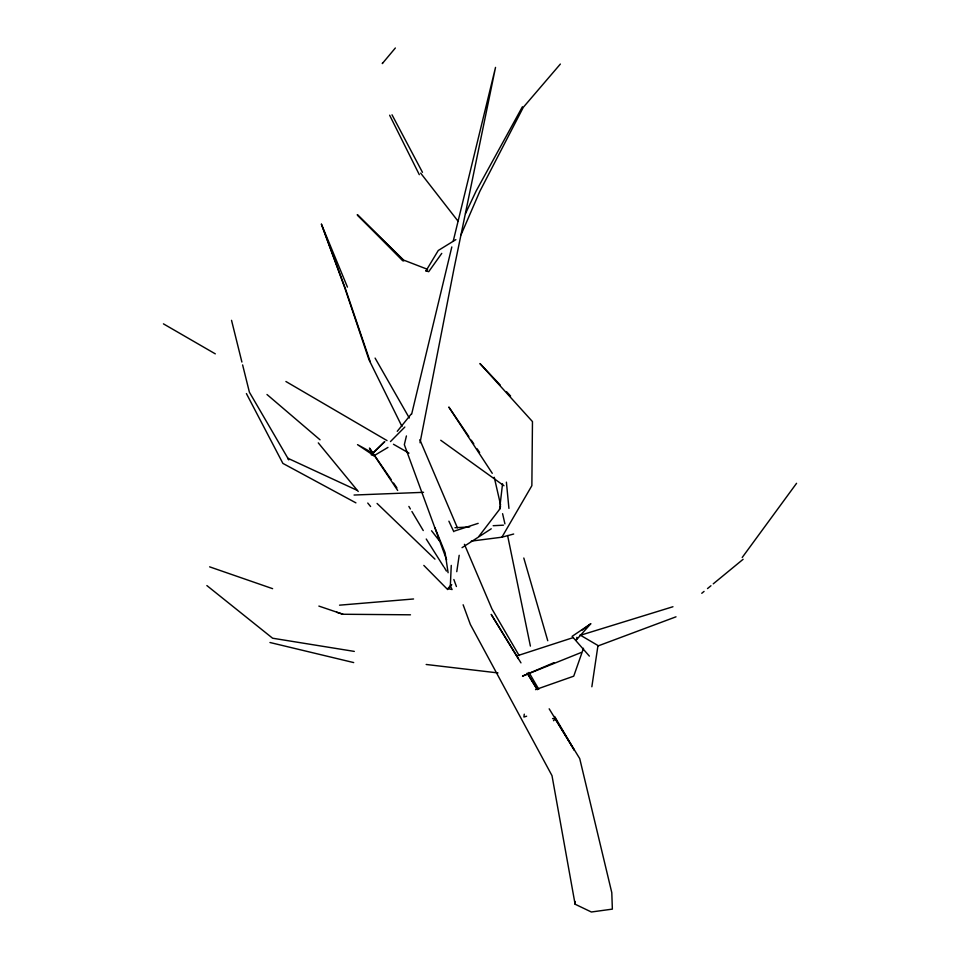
<?xml version="1.0" encoding="UTF-8"?>
<svg xmlns="http://www.w3.org/2000/svg" width="960" height="960" viewBox="0 0 960 960"><rect width="100%" height="100%" fill="white"/><g stroke="black" fill="none" stroke-linecap="round" stroke-linejoin="round"><path stroke-width="1.44" d="M451.26 565.404L450.336 585.912L452.076 589.536L447.96 588.636L451.596 584.748L447.96 588.636M479.028 536.172L499.572 509.34L502.548 483.864M524.268 714.156L523.896 717.024L526.62 716.232M456.768 571.68L459.192 555.3M591.852 686.772L597.972 645.516L580.116 635.028M576.888 637.32L576.432 639.84L590.712 623.82L572.112 636.348L589.356 656.1M420.036 442.764L453.984 268.764L495.528 67.392L453.228 241.152M406.428 435.936L404.34 444.66L446.628 559.836M411.66 414.108L451.812 246.948M583.5 648.264L573.732 676.176L535.548 689.628M499.572 509.34L500.556 506.568M382.632 62.784L382.296 63.588L395.352 48M461.04 234.816L479.82 191.376L523.296 107.328L560.364 64.056M465.54 213.468L476.196 190.92L522.396 106.8M471.3 541.116L501.912 537.192L531.864 485.676L532.464 421.584L479.94 363.54L500.376 385.2M441.756 253.38L428.724 271.68L425.964 270.9L438.264 250.488L455.868 239.628M742.212 557.484L796.56 483.312M397.26 431.316L411.348 413.904M553.512 720.72L555.504 718.644L552.552 718.584M390.468 441.564L404.832 427.044M372.228 453.768L384.78 441.576L372.936 453.12L357.528 444.648L374.04 455.712L387.96 447.408M425.964 270.9L427.596 269.352L403.632 260.088L357.36 214.848L402.78 260.808M701.76 593.292L704.064 591.408M707.508 588.576L710.952 585.744M713.244 583.848L743.1 559.308M582.348 630L590.712 623.82M462.048 547.668L491.256 528.792M554.076 662.628L522.492 676.128L581.352 652.44M597.912 645.984L676.008 616.812M454.788 530.94L478.164 523.356M516.84 655.908L573.036 637.656M580.068 635.376L672.96 606.732M501.912 537.192L513.672 534.024M339.54 605.172L413.556 598.98M454.968 527.712L469.668 526.944M493.176 525.708L503.472 525.18M354.06 495.036L423.552 492.324M336.648 612.252L342.996 614.256L410.472 614.808M426.18 664.476L497.976 672.924M354.312 651.408L272.604 638.22L206.868 585.564M269.964 642.504L353.7 662.58M371.184 454.788L374.04 455.712M318.876 606.084L342.996 614.256M209.628 566.844L272.616 588.672M215.304 353.856L163.44 323.856M356.808 490.188L287.772 458.22L288.804 459.852L249.408 392.232L242.616 364.92M463.128 604.776L470.352 624.444L552 775.644L575.1 904.212L591.36 912L612.36 909.12L611.796 892.668L579.72 758.58L549.168 708.816M355.908 502.86L282.888 463.404L246.408 393.576M387 440.568L285.912 381.504M393.468 444.264L408.996 453.144M440.76 440.268L503.952 485.748M266.988 394.5L320.028 439.8M377.076 503.448L434.964 559.14M357.36 214.848L403.776 260.928M423.828 565.416L447.684 589.572M506.496 391.692L510.588 396.024M318.288 442.884L358.236 491.472M367.752 503.052L370.596 506.52M431.556 530.76L439.764 541.272M420.672 173.136L457.956 221.052M391.092 479.46L369.444 448.08L397.668 490.44M393.588 483.084L396.912 487.908M468.804 436.512L448.824 407.04L492.276 473.316M471.3 440.196L473.796 443.88M477.132 448.8L479.628 452.484M426.24 539.028L443.568 566.496M520.968 662.868L491.196 614.376L518.376 658.788M527.232 673.08L537.42 689.676M527.7 674.016L537.012 689.244M555.648 719.7L574.284 750.144L554.652 716.472M408.876 506.436L410.388 508.98M411.9 511.512L423.252 530.544M444.192 567.3L446.436 571.08M519.156 655.608L491.964 608.976L464.412 544.308M528.972 672.444L538.788 689.28M375.096 358.092L409.296 418.008M392.016 114.804L422.46 172.32M389.64 115.224L419.304 174.66M401.976 426.492L369 359.772L344.664 287.52L321.432 224.208L347.448 287.112M448.896 521.184L453.804 531.696M419.856 439.728L457.38 527.796M434.952 527.808L445.104 552.708L448.092 572.724M321.432 224.208L345.552 289.188L370.164 361.644M453.852 579.492L456.42 586.524M523.8 558.012L547.752 640.728M231.54 320.34L241.896 362.04M494.244 477.276L500.592 504.948M502.596 513.684L504.924 523.872M507.6 535.524L530.388 646.092M506.4 482.148L508.932 508.404M575.016 901.476L575.1 904.212"/></g></svg>
